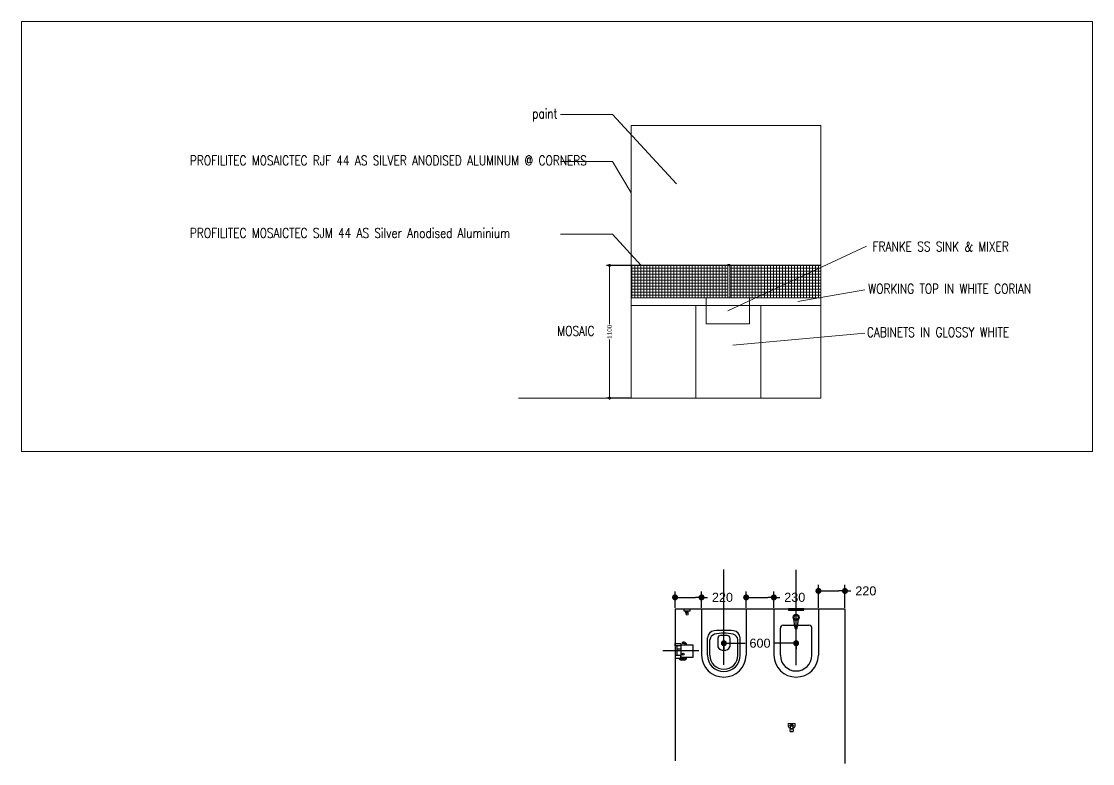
# Model space of a CAD drawing. Header units: millimetres. Extents: x -10942 to 92711, y -16583 to 30009.
# Drawn here: x -10942 to -2050, y 5691 to 11847 of the extents above; entities that cross this region are included whole.
import ezdxf

# ---------------------------------------------------------------- set-up
doc = ezdxf.new("R2010")
doc.units = ezdxf.units.MM
doc.header["$LTSCALE"] = 1000
doc.header["$MEASUREMENT"] = 0
doc.linetypes.add('ACAD_ISO03W100', pattern=[30, 12, -18])
doc.linetypes.add('DASHDOT', pattern=[1, 0.5, -0.25, 0, -0.25])
for name, color, linetype in [('8', 8, 'Continuous'), ('P-ACCESS.BAGNO', 7, 'Continuous'), ('P-AXIS', 7, 'Continuous'), ('P-BATHROOM ACCESSORIES', 7, 'Continuous'), ('P-CODES', 10, 'Continuous'), ('P-FAUCET', 7, 'Continuous'), ('P-FLOORING', 9, 'Continuous'), ('P-RIVESTIMENTI', 1, 'Continuous'), ('P-SANITARI', 2, 'Continuous')]:
    doc.layers.add(name, color=color, linetype=linetype)
doc.layers.add('ID-NOTES', color=3, linetype='Continuous', lineweight=0)
doc.layers.add('Sanitaire', color=253, linetype='Continuous', lineweight=0)
doc.styles.add('ID-ROMANS', font='romans.shx', dxfattribs={"width": 0.8})
doc.styles.get("Standard").update_dxf_attribs({"font": 'arial.ttf'})
doc.dimstyles.new('chester 25', dxfattribs={"dimscale": 0.25, "dimtxt": 150, "dimasz": 100, "dimexe": 100, "dimexo": 20, "dimgap": 40, "dimtad": 0, "dimdec": 0, "dimzin": 0, "dimdsep": 46, "dimtxsty": 'Standard', "dimblk": 'DOT', "dimcen": 100, "dimclrd": 1, "dimclre": 1, "dimclrt": 3, "dimadec": 0, "dimazin": 0, "dimtfac": 1, "dimtdec": 0, "dimtofl": 0, "dimtmove": 0, "dimatfit": 3, "dimfxl": 1, "dimtolj": 1, "dimtzin": 0, "dimlwd": -1, "dimarcsym": 0})
doc.dimstyles.new('chester 50', dxfattribs={"dimscale": 0.5, "dimtxt": 150, "dimasz": 100, "dimexe": 100, "dimexo": 20, "dimgap": 80, "dimtad": 0, "dimdec": 0, "dimzin": 0, "dimdsep": 46, "dimtxsty": 'Standard', "dimblk": 'DOT', "dimcen": 100, "dimclrd": 1, "dimclre": 1, "dimclrt": 3, "dimadec": 0, "dimazin": 0, "dimtfac": 1, "dimtdec": 0, "dimtofl": 0, "dimtmove": 0, "dimatfit": 3, "dimfxl": 1, "dimtolj": 1, "dimtzin": 0, "dimlwd": -1, "dimarcsym": 0})

# ---------------------------------------------------------------- blocks, each defined once
blk = doc.blocks.new('_Dot')
at = {"color": 0, "linetype": 'ByBlock', "lineweight": -2}
blk.add_line((-0.5, 0), (-1, 0), dxfattribs=at)
at = {"color": 0, "linetype": 'ByBlock', "const_width": 0.5}
blk.add_lwpolyline([(-0.25, 0, 1), (0.25, 0, 1)], format="xyb", close=True, dxfattribs=at)
blk = doc.blocks.new('*D241')
at = {"layer": '8', "color": 1, "lineweight": -2, "transparency": 16777216}
for p, q in [((-5515.9, 6983.8), (-5515.9, 7119.5)), ((-5295.9, 6983.8), (-5295.9, 7119.5))]:
    blk.add_line(p, q, dxfattribs=at)
at = {"layer": '8', "color": 1, "transparency": 16777216}
for p, q in [((-5465.9, 7069.5), (-5345.9, 7069.5)), ((-5295.9, 7069.5), (-5245.9, 7069.5))]:
    blk.add_line(p, q, dxfattribs=at)
at = {"layer": 'Defpoints', "color": 0, "transparency": 16777216}
for p in [(-5295.9, 7069.5), (-5515.9, 6973.8, 0), (-5295.9, 6973.8, 0)]:
    blk.add_point(p, dxfattribs=at)
at = {"layer": '8', "color": 1, "transparency": 16777216, "xscale": 50, "yscale": 50, "zscale": 50, "rotation": 180}
blk.add_blockref('_Dot', (-5515.9, 7069.5), dxfattribs=at)
at = {"layer": '8', "color": 1, "transparency": 16777216, "xscale": 50, "yscale": 50, "zscale": 50}
blk.add_blockref('_Dot', (-5295.9, 7069.5), dxfattribs=at)
at = {"layer": '8', "color": 3, "transparency": 16777216, "insert": (-5122.5, 7069.5), "char_height": 75, "attachment_point": 5}
blk.add_mtext('\\A1;220', dxfattribs=at)
blk = doc.blocks.new('*D242')
at = {"layer": '8', "color": 1, "lineweight": -2, "transparency": 16777216}
for p, q in [((-4325.9, 6983.8), (-4325.9, 7172.9)), ((-4105.9, 6983.8), (-4105.9, 7172.9))]:
    blk.add_line(p, q, dxfattribs=at)
at = {"layer": '8', "color": 1, "transparency": 16777216}
for p, q in [((-4275.9, 7122.9), (-4155.9, 7122.9)), ((-4105.9, 7122.9), (-4055.9, 7122.9))]:
    blk.add_line(p, q, dxfattribs=at)
at = {"layer": 'Defpoints', "color": 0, "transparency": 16777216}
for p in [(-4105.9, 7122.9), (-4325.9, 6973.8, 0), (-4105.9, 6973.8, 0)]:
    blk.add_point(p, dxfattribs=at)
at = {"layer": '8', "color": 1, "transparency": 16777216, "xscale": 50, "yscale": 50, "zscale": 50, "rotation": 180}
blk.add_blockref('_Dot', (-4325.9, 7122.9), dxfattribs=at)
at = {"layer": '8', "color": 1, "transparency": 16777216, "xscale": 50, "yscale": 50, "zscale": 50}
blk.add_blockref('_Dot', (-4105.9, 7122.9), dxfattribs=at)
at = {"layer": '8', "color": 3, "transparency": 16777216, "insert": (-3932.5, 7122.9), "char_height": 75, "attachment_point": 5}
blk.add_mtext('\\A1;220', dxfattribs=at)
blk = doc.blocks.new('*D243')
at = {"layer": '8', "color": 1, "lineweight": -2, "transparency": 16777216}
for p, q in [((-4925.9, 6983.8), (-4925.9, 7119.5)), ((-4695.9, 6983.8), (-4695.9, 7119.5))]:
    blk.add_line(p, q, dxfattribs=at)
at = {"layer": '8', "color": 1, "transparency": 16777216}
for p, q in [((-4875.9, 7069.5), (-4745.9, 7069.5)), ((-4695.9, 7069.5), (-4645.9, 7069.5))]:
    blk.add_line(p, q, dxfattribs=at)
at = {"layer": 'Defpoints', "color": 0, "transparency": 16777216}
for p in [(-4695.9, 7069.5), (-4925.9, 6973.8, 0), (-4695.9, 6973.8, 0)]:
    blk.add_point(p, dxfattribs=at)
at = {"layer": '8', "color": 1, "transparency": 16777216, "xscale": 50, "yscale": 50, "zscale": 50, "rotation": 180}
blk.add_blockref('_Dot', (-4925.9, 7069.5), dxfattribs=at)
at = {"layer": '8', "color": 1, "transparency": 16777216, "xscale": 50, "yscale": 50, "zscale": 50}
blk.add_blockref('_Dot', (-4695.9, 7069.5), dxfattribs=at)
at = {"layer": '8', "color": 3, "transparency": 16777216, "insert": (-4522.5, 7069.5), "char_height": 75, "attachment_point": 5}
blk.add_mtext('\\A1;230', dxfattribs=at)
blk = doc.blocks.new('*D244')
at = {"layer": '8', "color": 1, "lineweight": -2, "transparency": 16777216}
for p, q in [((-5110.9, 6679.1), (-5110.9, 6639.1)), ((-4510.9, 6679.1), (-4510.9, 6639.1))]:
    blk.add_line(p, q, dxfattribs=at)
at = {"layer": '8', "color": 1, "transparency": 16777216}
for p, q in [((-5060.9, 6689.1), (-4933.8, 6689.1)), ((-4560.9, 6689.1), (-4687.9, 6689.1))]:
    blk.add_line(p, q, dxfattribs=at)
at = {"layer": 'Defpoints', "color": 0, "transparency": 16777216}
for p in [(-5110.9, 6689.1, 0), (-4510.9, 6689.1, 0), (-4510.9, 6689.1)]:
    blk.add_point(p, dxfattribs=at)
at = {"layer": '8', "color": 1, "transparency": 16777216, "xscale": 50, "yscale": 50, "zscale": 50, "rotation": 180}
blk.add_blockref('_Dot', (-5110.9, 6689.1), dxfattribs=at)
at = {"layer": '8', "color": 1, "transparency": 16777216, "xscale": 50, "yscale": 50, "zscale": 50}
blk.add_blockref('_Dot', (-4510.9, 6689.1), dxfattribs=at)
at = {"layer": '8', "color": 3, "transparency": 16777216, "insert": (-4810.9, 6689.1), "char_height": 75, "attachment_point": 5}
blk.add_mtext('\\A1;600', dxfattribs=at)
blk = doc.blocks.new('ablution spray top')
at = {"lineweight": 0}
blk.add_line((1060, 2685.7), (1060, 2712.9), dxfattribs=at)
for points in [[(991.7, 2728.4), (1007.7, 2728.4, -0.296242), (1033.6, 2711.7, 4.705841)], [(991.7, 2670.2), (1007.7, 2670.2, 0.296242), (1033.6, 2686.9, -4.705841)], [(1004.9, 2707.7), (998.3, 2706.9, 0.423836), (996.6, 2705.2), (996.6, 2699.3), (996.6, 2693.4, 0.423836), (998.3, 2691.6), (1004.9, 2690.8)], [(1008.8, 2710.2), (1007.3, 2710.2, 0.423836), (1004.9, 2707.7), (1004.9, 2699.3), (1004.9, 2690.9, 0.423836), (1007.3, 2688.4), (1008.8, 2688.4)], [(1045.4, 2711.7), (1045.4, 2713, -0.339793), (1046.3, 2714.1, -0.215014), (1062.7, 2711.4), (1062.7, 2699.3)], [(1045.4, 2686.9), (1045.4, 2685.6, 0.339793), (1046.3, 2684.5, 0.215014), (1062.7, 2687.2), (1062.7, 2699.3)]]:
    blk.add_lwpolyline(points, format="xyb", dxfattribs=at)
blk.add_lwpolyline([(1007.7, 2688.4), (1007.7, 2670.2), (991.7, 2670.2), (991.7, 2728.4), (1007.7, 2728.4), (1007.7, 2710.2)], dxfattribs=at)
blk.add_lwpolyline([(1008.8, 2711.7), (1045.4, 2711.7), (1045.4, 2686.9), (1008.8, 2686.9)], close=True, dxfattribs=at)
at = {"color": 252, "linetype": 'ACAD_ISO03W100', "lineweight": 0}
blk.add_circle((1024.5, 2699.3), 10.9, dxfattribs=at)
blk = doc.blocks.new('*D291')
at = {"layer": 'Defpoints', "color": 0, "transparency": 16777216}
for p in [(-6059.8, 9822.8), (-5797.8, 9822.8), (-5879.8, 8722.8)]:
    blk.add_point(p, dxfattribs=at)
at = {"layer": 'Sanitaire', "color": 1, "lineweight": -2, "transparency": 16777216}
for p, q in [((-5802.8, 9822.8), (-6084.8, 9822.8)), ((-5884.8, 8722.8), (-6084.8, 8722.8))]:
    blk.add_line(p, q, dxfattribs=at)
at = {"layer": 'Sanitaire', "color": 1, "transparency": 16777216}
for p, q in [((-6059.8, 9797.8), (-6059.8, 9337)), ((-6059.8, 8747.8), (-6059.8, 9208.7))]:
    blk.add_line(p, q, dxfattribs=at)
at = {"layer": 'Sanitaire', "color": 1, "transparency": 16777216, "xscale": 25, "yscale": 25, "zscale": 25}
for p, rotation in [((-6059.8, 9822.8), 90), ((-6059.8, 8722.8), 270)]:
    blk.add_blockref('_Dot', p, dxfattribs=dict(at, rotation=rotation))
at = {"layer": 'Sanitaire', "color": 3, "transparency": 16777216, "insert": (-6059.8, 9272.8), "char_height": 37.5, "attachment_point": 5, "rotation": 90}
blk.add_mtext('\\A1;1100', dxfattribs=at)

msp = doc.modelspace()

# ---------------------------------------------------------------- hatches: boundary and pattern name
at = {"layer": 'Sanitaire', "lineweight": 0}
h = msp.add_hatch(dxfattribs=at)
h.set_pattern_fill('ANSI37', color=8, scale=200, angle=45)
h.paths.add_polyline_path([(-5077, 9822.8), (-5879.8, 9822.8), (-5879.8, 9553.2), (-5077, 9553.2)])
h.paths.add_polyline_path([(-4306.8, 9804.6), (-4306.8, 9822.8), (-5062.2, 9822.8), (-5062.2, 9553.2), (-4897.3, 9553.2), (-4845.7, 9553.2)])
h.paths.add_polyline_path([(-4306.8, 9804.6), (-4845.7, 9553.2), (-4324.6, 9553.2), (-4306.8, 9556.4)], flags=17)

# ---------------------------------------------------------------- linework, layer by layer
at = {"layer": '8', "color": 2}
for p, q in [((-5515.9, 6973.8, 0), (-5515.9, 5713.7, 0)), ((-4105.9, 6973.8, 0), (-4105.9, 5691.1, 0))]:
    msp.add_line(p, q, dxfattribs=at)
at = {"layer": 'P-ACCESS.BAGNO', "elevation": 0}
msp.add_lwpolyline([(-4574.1, 6973.8), (-4574.1, 6963.8), (-4447.7, 6963.8), (-4447.7, 6973.8)], close=True, dxfattribs=at)
at = {"layer": 'P-AXIS', "color": 2, "linetype": 'DASHDOT', "ltscale": 5}
for p, q in [((-5110.9, 6510.5, 0), (-5110.9, 7301.4, 0)), ((-4510.9, 6508.2, 0), (-4510.9, 7299.2, 0)), ((-5317.4, 6626.4, 0), (-5616.5, 6626.4, 0))]:
    msp.add_line(p, q, dxfattribs=at)
at = {"layer": 'P-BATHROOM ACCESSORIES', "lineweight": 0}
for p, q in [((-5424.9, 6954.3, 0), (-5424.9, 6925.2, 0)), ((-5406.9, 6925.2, 0), (-5406.9, 6954.3, 0)), ((-5406.9, 6925.2, 0), (-5424.9, 6925.2, 0))]:
    msp.add_line(p, q, dxfattribs=at)
at = {"layer": 'P-BATHROOM ACCESSORIES'}
for p, q in [((-5439.9, 6696.9, 0), (-5452.4, 6696.9, 0)), ((-5439.9, 6686.9, 0), (-5452.4, 6686.9, 0)), ((-5429.9, 6674.4, 0), (-5429.9, 6677.1, 0)), ((-5419.9, 6674.4, 0), (-5419.9, 6677.2, 0)), ((-5439.9, 6559.4, 0), (-5463.9, 6559.4, 0)), ((-5439.9, 6549.4, 0), (-5463.9, 6549.4, 0)), ((-5429.9, 6569.1, 0), (-5429.9, 6574.4, 0)), ((-5419.9, 6569.1, 0), (-5419.9, 6574.4, 0))]:
    msp.add_line(p, q, dxfattribs=at)
at = {"layer": 'P-BATHROOM ACCESSORIES', "elevation": 0}
for points in [[(-5392.4, 6954.3), (-5439.4, 6954.3), (-5439.4, 6973.8), (-5392.4, 6973.8)], [(-5468.9, 6666.6), (-5515.9, 6666.6), (-5515.9, 6686.1), (-5468.9, 6686.1)], [(-5466.9, 6574.4), (-5366.9, 6574.4), (-5366.9, 6674.4), (-5466.9, 6674.4)], [(-5468.9, 6586.1), (-5515.9, 6586.1), (-5515.9, 6566.6), (-5468.9, 6566.6)]]:
    msp.add_lwpolyline(points, close=True, dxfattribs=at)
for points in [[(-5501.8, 6666.6), (-5501.8, 6586.1)], [(-5501.8, 6666.6), (-5501.8, 6664.7)]]:
    msp.add_lwpolyline(points, dxfattribs=at)
at = {"layer": 'P-BATHROOM ACCESSORIES'}
for centre, radius, start, end in [((-5439.9, 6676.9, 0), 20, 0, 90), ((-5439.9, 6676.9, 0), 10, 0, 90), ((-5463.9, 6569.4, 0), 20, 188.16286, 270), ((-5463.9, 6569.4, 0), 10, 196.49757, 270), ((-5439.9, 6569.4, 0), 10, 270, 0), ((-5439.9, 6569.4, 0), 20, 270, 0)]:
    msp.add_arc(centre, radius, start, end, dxfattribs=at)
msp.add_ellipse((-5452.4, 6691.9, 0), major_axis=(0, 5), ratio=0.599997, dxfattribs=at)
at = {"layer": 'P-CODES', "color": 84}
msp.add_circle((-5421.8, 6944.3, 0), 7.38, dxfattribs=at)
at = {"layer": 'P-CODES'}
msp.add_circle((-5447.7, 6598.7, 0), 7.38, dxfattribs=at)
at = {"layer": 'P-FAUCET'}
for p, q in [((-4519.6, 6814.7, 0), (-4530.4, 6888.9, 0)), ((-4502.2, 6814.7, 0), (-4491.3, 6888.9, 0)), ((-4507.1, 6810.4, 0), (-4514.6, 6810.4, 0))]:
    msp.add_line(p, q, dxfattribs=at)
for radius in [25, 17.1]:
    msp.add_circle((-4510.9, 6904.5, 0), radius, dxfattribs=at)
for centre, start, end in [((-4514.6, 6815.4, 0), 188.33479, 269.99846), ((-4507.1, 6815.4, 0), 269.99846, 351.66212)]:
    msp.add_arc(centre, 5, start, end, dxfattribs=at)
at = {"layer": 'P-FLOORING'}
msp.add_line((-5501.8, 6643.8, 0), (-5466.9, 6643.8, 0), dxfattribs=at)
at = {"layer": 'P-RIVESTIMENTI'}
msp.add_line((-5515.9, 6973.8, 0), (-4105.9, 6973.8, 0), dxfattribs=at)
at = {"layer": 'P-SANITARI'}
for p, q in [((-5295.9, 6973.8, 0), (-5295.9, 6588.9, 0)), ((-4925.9, 6973.8, 0), (-4925.9, 6588.9, 0)), ((-4695.9, 6973.8, 0), (-4325.9, 6973.8, 0)), ((-4695.9, 6973.8, 0), (-4695.9, 6588.9, 0)), ((-4325.9, 6973.8, 0), (-4325.9, 6588.9, 0)), ((-4641.7, 6588.9, 0), (-4641.7, 6812.9, 0)), ((-4616.7, 6837.9, 0), (-4523, 6837.9, 0)), ((-4498.8, 6837.9, 0), (-4405, 6837.9, 0)), ((-4380, 6588.9, 0), (-4380, 6812.9, 0)), ((-5247, 6588.9, 0), (-5247, 6734.8, 0)), ((-5227, 6588.9, 0), (-5227, 6717.2, 0)), ((-5161.3, 6731.6, 0), (-5161.3, 6658.7, 0)), ((-5082.5, 6753.6, 0), (-5139.3, 6753.6, 0)), ((-5060.5, 6731.6, 0), (-5060.5, 6658.7, 0)), ((-4994.8, 6588.9, 0), (-4994.7, 6717.2, 0)), ((-4974.8, 6588.9, 0), (-4974.8, 6734.8, 0))]:
    msp.add_line(p, q, dxfattribs=at)
for centre, radius, start, end in [((-5184.5, 6729.3, 0), 62.7, 96.30202, 174.98209), ((-5174.6, 6712.4, 0), 52.7, 105.56545, 174.68515), ((-5110.9, 6041.6, 0), 754.4, 83.87633, 96.12367), ((-5110.9, 6426, 0), 346, 76.9946, 103.0054), ((-5047.2, 6712.4, 0), 52.7, 5.31485, 74.43455), ((-5037.3, 6729.3, 0), 62.7, 5.01791, 83.69798), ((-4616.7, 6812.9, 0), 25, 90, 180), ((-4405, 6812.9, 0), 25, 0, 90), ((-5139.3, 6731.6, 0), 22, 90, 180), ((-5082.5, 6731.6, 0), 22, 0, 90), ((-5110.9, 6593.9, 0), 185.1, 181.53151, 358.46849), ((-5110.9, 6590, 0), 136.1, 180.4414, 359.5586), ((-5110.9, 6590, 0), 116.1, 180.07882, 359.92118), ((-5110.9, 6689.1, 0), 58.8, 211.11053, 328.88947), ((-4510.9, 6593.9, 0), 185.1, 181.53151, 358.46849), ((-4510.9, 6589.7, 0), 130.8, 180.32797, 359.67203)]:
    msp.add_arc(centre, radius, start, end, dxfattribs=at)
at = {"layer": 'Sanitaire', "color": 1}
for p, q in [((-4306.8, 9824.8), (-5879.8, 9824.8)), ((-4306.8, 9822.8), (-5879.8, 9822.8)), ((-5879.8, 9553.2), (-4306.8, 9553.2)), ((-5879.8, 9491.4), (-4306.8, 9491.4)), ((-5342.3, 9491.4), (-5342.3, 8722.8)), ((-4804.9, 9491.4), (-4804.9, 8722.8)), ((-4306.8, 8722.8), (-6815.6, 8722.8))]:
    msp.add_line(p, q, dxfattribs=at)
for points in [[(-10941.6, 11846.7), (-2050.4, 11846.7), (-2050.4, 8279.9), (-10941.6, 8279.9)], [(-5879.8, 10984.3), (-4306.8, 10984.3), (-4306.8, 8722.8), (-5879.8, 8722.8)], [(-5077, 9553.2), (-5062.2, 9553.2), (-5062.2, 9831.9), (-5077, 9831.9)], [(-5256.6, 9553.2), (-4897.3, 9553.2), (-4897.3, 9337.5), (-5256.6, 9337.5)]]:
    msp.add_lwpolyline(points, close=True, dxfattribs=at)
for points in [[(-5503.5, 10501), (-6036.6, 11073.5), (-6467.5, 11073.5)], [(-5879.8, 10424.4), (-6036.6, 10684.2), (-6467.5, 10684.2)], [(-5797.8, 9822.8), (-6036.6, 10082.6), (-6467.5, 10082.6)], [(-5077, 9445.4), (-3927.2, 9981.7)], [(-4498.3, 9522.5), (-3942, 9621)], [(-5036.6, 9161.3), (-3942, 9259.9)]]:
    msp.add_lwpolyline(points, dxfattribs=at)

# ---------------------------------------------------------------- block references
at = {"layer": 'Sanitaire', "xscale": -1, "rotation": 90}
msp.add_blockref('ablution spray top', (-1848.9, 7016.2, 0), dxfattribs=at)

# ---------------------------------------------------------------- texts
at = {"layer": 'ID-NOTES', "char_height": 80, "width": 3675.59, "attachment_point": 1, "style": 'ID-ROMANS'}
for s, insert in [('\\pt1280;{\\C6;paint}', (-6702.3, 11123)), ('\\pt1280;{\\C6;PROFILITEC MOSAICTEC RJF 44 AS SILVER ANODISED ALUMINUM @ CORNERS}', (-9542.5, 10733.7)), ('\\pt1280;{\\C6;PROFILITEC MOSAICTEC SJM 44 AS Silver Anodised Aluminium}', (-9542.5, 10132.1)), ('\\pt1280;{\\C6;FRANKE SS SINK & MIXER}', (-3876.2, 10019.7)), ('{\\C6;WORKING TOP IN WHITE CORIAN }', (-3912.4, 9669.3)), ('\\pt1280;{\\C6;MOSAIC}', (-6494.3, 9319.6)), ('\\pt1280;{\\C6; CABINETS IN GLOSSY WHITE}', (-3966.6, 9309.1))]:
    msp.add_mtext(s, dxfattribs=dict(at, insert=insert))

# ---------------------------------------------------------------- dimensions: what is measured, and where the dimension line sits
at = {"layer": '8', "color": 2}
for base, p1, p2, picture, middle in [((-5295.9, 7069.5), (-5515.9, 6973.8, 0), (-5295.9, 6973.8, 0), '*D241', (-5122.5, 7069.5)), ((-4695.9, 7069.5), (-4925.9, 6973.8, 0), (-4695.9, 6973.8, 0), '*D243', (-4522.5, 7069.5)), ((-4105.9, 7122.9), (-4325.9, 6973.8, 0), (-4105.9, 6973.8, 0), '*D242', (-3932.5, 7122.9)), ((-4510.9, 6689.1), (-5110.9, 6689.1, 0), (-4510.9, 6689.1, 0), '*D244', (-4810.9, 6689.1))]:
    dim = msp.add_linear_dim(base=base, p1=p1, p2=p2, dimstyle='chester 50', dxfattribs=at)
    dim.commit()
    dim.dimension.update_dxf_attribs({"geometry": picture, "text_midpoint": middle})
at = {"layer": 'Sanitaire', "color": 1}
dim = msp.add_linear_dim(base=(-6059.8, 9822.8), p1=(-5879.8, 8722.8), p2=(-5797.8, 9822.8), angle=90, dimstyle='chester 25', dxfattribs=at)
dim.commit()
dim.dimension.update_dxf_attribs({"geometry": '*D291', "text_midpoint": (-6059.8, 9272.8)})

doc.saveas('drawing.dxf')
